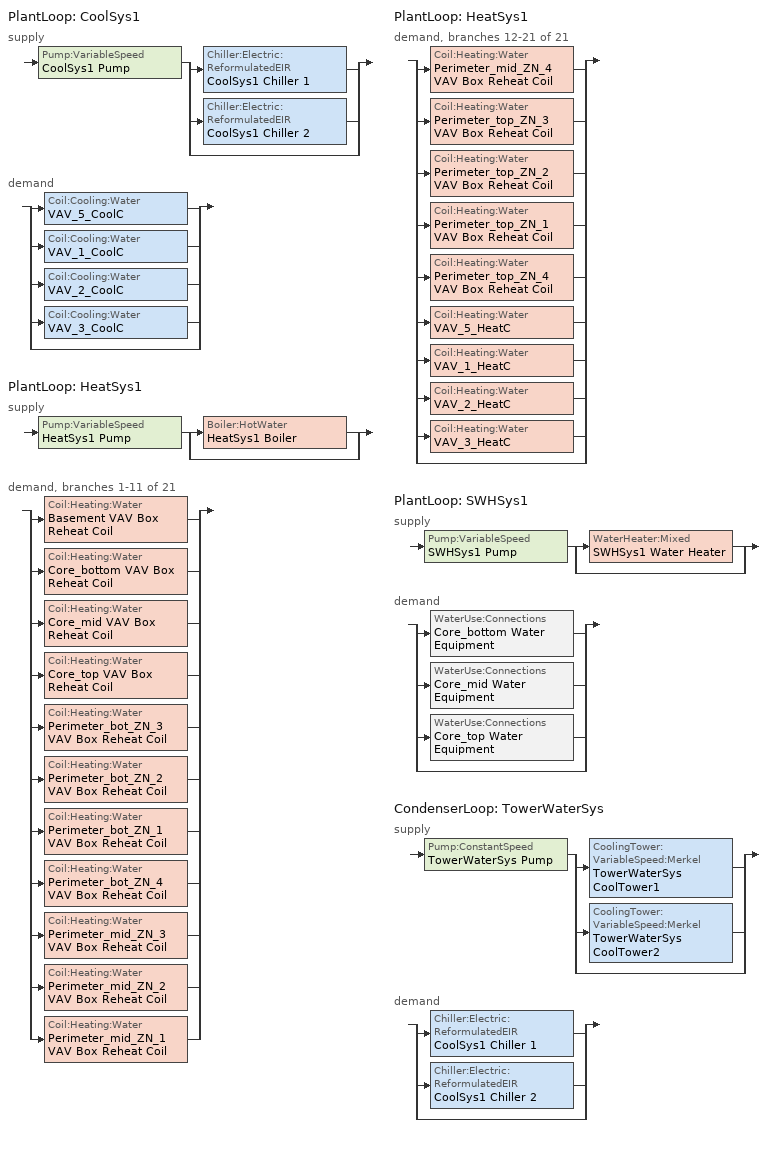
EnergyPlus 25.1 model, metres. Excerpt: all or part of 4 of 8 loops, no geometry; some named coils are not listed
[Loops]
PlantLoop 'CoolSys1'
 supply: Pump:VariableSpeed 'CoolSys1 Pump' > split
  | Chiller:Electric:ReformulatedEIR 'CoolSys1 Chiller 1'
  | Chiller:Electric:ReformulatedEIR 'CoolSys1 Chiller 2'
  | bypass
 demand: split
  | Coil:Cooling:Water 'VAV_5_CoolC'
  | Coil:Cooling:Water 'VAV_1_CoolC'
  | Coil:Cooling:Water 'VAV_2_CoolC'
  | Coil:Cooling:Water 'VAV_3_CoolC'
  | bypass
PlantLoop 'HeatSys1'
 supply: Pump:VariableSpeed 'HeatSys1 Pump' > split
  | Boiler:HotWater 'HeatSys1 Boiler'
  | bypass
 demand, branches 1-11 of 21: split
  | Coil:Heating:Water 'Basement VAV Box Reheat Coil'
  | Coil:Heating:Water 'Core_bottom VAV Box Reheat Coil'
  | Coil:Heating:Water 'Core_mid VAV Box Reheat Coil'
  | Coil:Heating:Water 'Core_top VAV Box Reheat Coil'
  | Coil:Heating:Water 'Perimeter_bot_ZN_3 VAV Box Reheat Coil'
  | Coil:Heating:Water 'Perimeter_bot_ZN_2 VAV Box Reheat Coil'
  | Coil:Heating:Water 'Perimeter_bot_ZN_1 VAV Box Reheat Coil'
  | Coil:Heating:Water 'Perimeter_bot_ZN_4 VAV Box Reheat Coil'
  | Coil:Heating:Water 'Perimeter_mid_ZN_3 VAV Box Reheat Coil'
  | Coil:Heating:Water 'Perimeter_mid_ZN_2 VAV Box Reheat Coil'
  | Coil:Heating:Water 'Perimeter_mid_ZN_1 VAV Box Reheat Coil'
PlantLoop 'HeatSys1'
 demand, branches 12-21 of 21: split
  | Coil:Heating:Water 'Perimeter_mid_ZN_4 VAV Box Reheat Coil'
  | Coil:Heating:Water 'Perimeter_top_ZN_3 VAV Box Reheat Coil'
  | Coil:Heating:Water 'Perimeter_top_ZN_2 VAV Box Reheat Coil'
  | Coil:Heating:Water 'Perimeter_top_ZN_1 VAV Box Reheat Coil'
  | Coil:Heating:Water 'Perimeter_top_ZN_4 VAV Box Reheat Coil'
  | Coil:Heating:Water 'VAV_5_HeatC'
  | Coil:Heating:Water 'VAV_1_HeatC'
  | Coil:Heating:Water 'VAV_2_HeatC'
  | Coil:Heating:Water 'VAV_3_HeatC'
  | bypass
PlantLoop 'SWHSys1'
 supply: Pump:VariableSpeed 'SWHSys1 Pump' > split
  | WaterHeater:Mixed 'SWHSys1 Water Heater'
  | bypass
 demand: split
  | WaterUse:Connections 'Core_bottom Water Equipment'
  | WaterUse:Connections 'Core_mid Water Equipment'
  | WaterUse:Connections 'Core_top Water Equipment'
  | bypass
CondenserLoop 'TowerWaterSys'
 supply: Pump:ConstantSpeed 'TowerWaterSys Pump' > split
  | CoolingTower:VariableSpeed:Merkel 'TowerWaterSys CoolTower1'
  | CoolingTower:VariableSpeed:Merkel 'TowerWaterSys CoolTower2'
  | bypass
 demand: split
  | Chiller:Electric:ReformulatedEIR 'CoolSys1 Chiller 1'
  | Chiller:Electric:ReformulatedEIR 'CoolSys1 Chiller 2'
  | bypass
[Coil:Heating:Water] Availability Schedule=ALWAYS_ON; U-Factor Times Area Value {W/K}=AUTOSIZE; Maximum Water Flow Rate {m3/s}=AUTOSIZE; Performance Input Method=UFactorTimesAreaAndDesignWaterFlowRate; Rated Capacity {W}=AUTOSIZE; Rated Inlet Water Temperature {C}=82.2; Rated Inlet Air Temperature {C}=16.6; Rated Outlet Water Temperature {C}=71.1; Rated Outlet Air Temperature {C}=32.2
Basement VAV Box Reheat Coil; Core_bottom VAV Box Reheat Coil; Core_mid VAV Box Reheat Coil; Core_top VAV Box Reheat Coil; Perimeter_bot_ZN_1 VAV Box Reheat Coil; Perimeter_bot_ZN_2 VAV Box Reheat Coil; Perimeter_bot_ZN_3 VAV Box Reheat Coil; Perimeter_bot_ZN_4 VAV Box Reheat Coil; Perimeter_mid_ZN_1 VAV Box Reheat Coil; Perimeter_mid_ZN_2 VAV Box Reheat Coil; Perimeter_mid_ZN_3 VAV Box Reheat Coil; Perimeter_mid_ZN_4 VAV Box Reheat Coil; Perimeter_top_ZN_1 VAV Box Reheat Coil; Perimeter_top_ZN_2 VAV Box Reheat Coil; Perimeter_top_ZN_3 VAV Box Reheat Coil; Perimeter_top_ZN_4 VAV Box Reheat Coil
[SetpointManager:Scheduled] Control Variable=Temperature
Name | Schedule | Setpoint Node or NodeList
HeatSys1 Boiler Setpoint Manager | HW-Loop-Temp-Schedule | HeatSys1 Supply Equipment Outlet Node
CoolSys1 Chiller 1 Setpoint Manager | CW-Loop-Temp-Schedule | CoolSys1 Supply Equipment Outlet Node 1
CoolSys1 Chiller 2 Setpoint Manager | CW-Loop-Temp-Schedule | CoolSys1 Supply Equipment Outlet Node 2
CoolSys1 Loop Setpoint Manager | CW-Loop-Temp-Schedule | CoolSys1 Supply Outlet Node
HeatSys1 Loop Setpoint Manager | HW-Loop-Temp-Schedule | HeatSys1 Supply Outlet Node
SWHSys1 Loop Setpoint Manager | SWHSys1-Loop-Temp-Schedule | SWHSys1 Supply Outlet Node
[Boiler:HotWater]
HeatSys1 Boiler: Fuel Type=NATURALGAS; Nominal Capacity {W}=AUTOSIZE; Nominal Thermal Efficiency=0.78; Efficiency Curve Temperature Evaluation Variable=LeavingBoiler; Design Water Flow Rate {m3/s}=AUTOSIZE; Minimum Part Load Ratio=0; Maximum Part Load Ratio=1.2; Optimum Part Load Ratio=1; Water Outlet Upper Temperature Limit {C}=95; Boiler Flow Mode=LeavingSetpointModulated; On Cycle Parasitic Electric Load {W}=0; Sizing Factor=1
[Chiller:Electric:ReformulatedEIR] Reference Capacity {W}=AUTOSIZE; Reference COP {W/W}=5.5; Reference Leaving Chilled Water Temperature {C}=6.67; Reference Leaving Condenser Water Temperature {C}=35; Reference Chilled Water Flow Rate {m3/s}=AutoSize; Reference Condenser Water Flow Rate {m3/s}=AutoSize; Cooling Capacity Function of Temperature Curve=WC Screw Default 90.1-2004 Cap_fT; Electric Input to Cooling Output Ratio Function of Temperature Curve=WC Screw Default 90.1-2004 EIR_fT; Electric Input to Cooling Output Ratio Function of Part Load Ratio Curve=ReformEIRChiller Carrier 19XR 1259kW/6.26COP/Vanes EIRFPLR; Minimum Part Load Ratio=0.1; Maximum Part Load Ratio=1; Optimum Part Load Ratio=1; Minimum Unloading Ratio=0.2; Fraction of Compressor Electric Consumption Rejected by Condenser=1; Leaving Chilled Water Lower Temperature Limit {C}=2; Chiller Flow Mode Type=LeavingSetpointModulated; Sizing Factor=0.5
CoolSys1 Chiller 1; CoolSys1 Chiller 2
[CoolingTower:VariableSpeed:Merkel] Performance Input Method=NominalCapacity; Heat Rejection Capacity and Nominal Capacity Sizing Ratio=1.25; Nominal Capacity {W}=autosize; Free Convection Nominal Capacity {W}=autocalculate; Free Convection Nominal Capacity Sizing Factor=0.1; Design Water Flow Rate {m3/s}=autocalculate; Design Water Flow Rate per Unit of Nominal Capacity {m3/s-W}=5.382E-8; Design Air Flow Rate {m3/s}=autocalculate; Design Air Flow Rate Per Unit of Nominal Capacity {m3/s-W}=2.76316e-05; Minimum Air Flow Rate Ratio=0.2; Design Fan Power {W}=autocalculate; Design Fan Power Per Unit of Nominal Capacity=0.0105; Fan Power Modifier Function of Air Flow Rate Ratio Curve=VS tower fan power mod func air flow ratio; Free Convection Regime Air Flow Rate {m3/s}=autocalculate; Free Convection Regime Air Flow Rate Sizing Factor=0.1; U-Factor Times Area Modifier Function of Air Flow Ratio Curve=VS tower UA mod func air flow ratio; U-Factor Times Area Modifier Function of Wetbulb Temperature Difference Curve=VS tower UA mod func wetbulb difference; U-Factor Times Area Modifier Function of Water Flow Ratio Curve=VS tower UA mod func water flow ratio; Sizing Factor=0.5
TowerWaterSys CoolTower1; TowerWaterSys CoolTower2
[Pump:VariableSpeed] Design Maximum Flow Rate {m3/s}=AUTOSIZE; Design Pump Head {Pa}=179352; Design Power Consumption {W}=AUTOSIZE; Fraction of Motor Inefficiencies to Fluid Stream=0; Coefficient 1 of the Part Load Performance Curve=0; Coefficient 2 of the Part Load Performance Curve=1; Coefficient 3 of the Part Load Performance Curve=0; Coefficient 4 of the Part Load Performance Curve=0; Design Minimum Flow Rate {m3/s}=0; Pump Control Type=Intermittent
Name | Motor Efficiency
CoolSys1 Pump | 0.9
HeatSys1 Pump | 0.875
SWHSys1 Pump | 0.85
[Pump:ConstantSpeed]
TowerWaterSys Pump: Design Flow Rate {m3/s}=AUTOSIZE; Design Pump Head {Pa}=179352; Design Power Consumption {W}=AUTOSIZE; Motor Efficiency=0.87; Fraction of Motor Inefficiencies to Fluid Stream=0; Pump Control Type=Intermittent
[PlantEquipmentList]
CoolSys1 Equipment List: CoolSys1 Chiller 1, CoolSys1 Chiller 2
HeatSys1 Equipment List: HeatSys1 Boiler
SWHSys1 Equipment List: SWHSys1 Water Heater
[CondenserEquipmentList]
TowerWaterSys Equipment List: TowerWaterSys CoolTower1, TowerWaterSys CoolTower2
[Sizing:Plant]
Name | Loop Type | Design Loop Exit Temperature {C} | Loop Design Temperature Difference {deltaC}
CoolSys1 | Cooling | 6.67 | 6.67
HeatSys1 | Heating | 82.2 | 11.1
TowerWaterSys | CONDENSER | 29.4 | 5.6
SWHSys1 | Heating | 60 | 5
[PlantEquipmentOperationSchemes] Control Scheme 1 Schedule=ALWAYS_ON
Name | Control Scheme 1
CoolSys1 Loop Operation Scheme List | CoolSys1 Operation Scheme
HeatSys1 Loop Operation Scheme List | HeatSys1 Operation Scheme
SWHSys1 Loop Operation Scheme List | SWHSys1 Operation Scheme
[CondenserEquipmentOperationSchemes]
TowerWaterSys Loop Operation Scheme List: Control Scheme 1=TowerWaterSys Operation Scheme; Control Scheme 1 Schedule=ALWAYS_ON
[PlantEquipmentOperation:HeatingLoad] Load Range 1 Lower Limit {W}=0; Load Range 1 Upper Limit {W}=1000000000000000
Name | Range 1 Equipment List
HeatSys1 Operation Scheme | HeatSys1 Equipment List
SWHSys1 Operation Scheme | SWHSys1 Equipment List
[PlantEquipmentOperation:CoolingLoad] Load Range 1 Lower Limit {W}=0
Name | Load Range 1 Upper Limit {W} | Range 1 Equipment List
CoolSys1 Operation Scheme | 100000000000000 | CoolSys1 Equipment List
TowerWaterSys Operation Scheme | 1000000000000 | TowerWaterSys Equipment List
[PlantLoop] Fluid Type=Water; Maximum Loop Flow Rate {m3/s}=AUTOSIZE; Minimum Loop Flow Rate {m3/s}=0; Plant Loop Volume {m3}=AUTOSIZE
Name | Plant Equipment Operation Scheme | Maximum Loop Temperature {C} | Minimum Loop Temperature {C} | Load Distribution Scheme
CoolSys1 | CoolSys1 Loop Operation Scheme List | 98 | 1 | UniformLoad
HeatSys1 | HeatSys1 Loop Operation Scheme List | 100 | 10 | Optimal
SWHSys1 | SWHSys1 Loop Operation Scheme List | 60 | 10 | Optimal
[CondenserLoop]
TowerWaterSys: Fluid Type=Water; Condenser Equipment Operation Scheme=TowerWaterSys Loop Operation Scheme List; Maximum Loop Temperature {C}=80; Minimum Loop Temperature {C}=5; Maximum Loop Flow Rate {m3/s}=AUTOSIZE; Minimum Loop Flow Rate {m3/s}=0; Condenser Loop Volume {m3}=AUTOSIZE; Load Distribution Scheme=SequentialLoad
[SetpointManager:FollowOutdoorAirTemperature]
MyCondenserControl: Control Variable=Temperature; Reference Temperature Type=OutdoorAirWetBulb; Offset Temperature Difference {deltaC}=0; Maximum Setpoint Temperature {C}=80; Minimum Setpoint Temperature {C}=5; Setpoint Node or NodeList=TowerWaterSys Supply Outlet Node
[WaterHeater:Mixed]
SWHSys1 Water Heater: Tank Volume {m3}=0.7571; Setpoint Temperature Schedule=SWHSys1 Water Heater Setpoint Temperature Schedule Name; Deadband Temperature Difference {deltaC}=2; Maximum Temperature Limit {C}=82.2222; Heater Control Type=Cycle; Heater Maximum Capacity {W}=845000; Heater Fuel Type=NATURALGAS; Heater Thermal Efficiency=0.8; Off Cycle Parasitic Fuel Consumption Rate {W}=20; Off Cycle Parasitic Fuel Type=NATURALGAS; Off Cycle Parasitic Heat Fraction to Tank=0.8; On Cycle Parasitic Fuel Type=NATURALGAS; Ambient Temperature Indicator=SCHEDULE; Ambient Temperature Schedule=SWHSys1 Water Heater Ambient Temperature Schedule Name; Off Cycle Loss Coefficient to Ambient Temperature {W/K}=6; On Cycle Loss Coefficient to Ambient Temperature {W/K}=6; Use Side Effectiveness=1; Source Side Effectiveness=1; Use Side Design Flow Rate {m3/s}=AUTOSIZE; Source Side Design Flow Rate {m3/s}=AUTOSIZE; Indirect Water Heating Recovery Time {hr}=1.5
[WaterUse:Equipment] Peak Flow Rate {m3/s}=2.24e-05; Flow Rate Fraction Schedule=BLDG_SWH_SCH; Target Temperature Schedule=Water Equipment Temp Sched; Hot Water Supply Temperature Schedule=Water Equipment Hot Supply Temp Sched; Sensible Fraction Schedule=Water Equipment Sensible fract sched; Latent Fraction Schedule=Water Equipment Latent fract sched
Name | Zone
Core_bottom Water Equipment | Core_bottom
Core_mid Water Equipment | Core_mid
Core_top Water Equipment | Core_top
[WaterUse:Connections]
Name | Water Use Equipment 1
Core_bottom Water Equipment | Core_bottom Water Equipment
Core_mid Water Equipment | Core_mid Water Equipment
Core_top Water Equipment | Core_top Water Equipment
[Schedule:Compact]
ALWAYS_ON: Through: 12/31, For: AllDays, Until: 24:00, 1
CW-Loop-Temp-Schedule: Through: 12/31, For: AllDays, Until: 24:00, 6.7
HW-Loop-Temp-Schedule: Through: 12/31, For: AllDays, Until: 24:00, 82.2
BLDG_SWH_SCH: Through: 12/31, For: Weekdays SummerDesignDay, Until: 05:00, 0.05, Until: 06:00, 0.08, Until: 07:00, 0.07, Until: 08:00, 0.19, Until: 09:00, 0.35, Until: 10:00, 0.38, Until: 11:00, 0.39, Until: 12:00, 0.47, Until: 13:00, 0.57, Until: 14:00, 0.54, Until: 15:00, 0.34, Until: 16:00, 0.33, Until: 17:00, 0.44, Until: 18:00, 0.26, Until: 19:00, 0.21, Until: 20:00, 0.15, Until: 21:00, 0.17, Until: 22:00, 0.08, Until: 24:00, 0.05, For: Saturday WinterDesignDay, Until: 05:00, 0.05, Until: 06:00, 0.08, Until: 07:00, 0.07, Until: 08:00, 0.11, Until: 09:00, 0.15, Until: 10:00, 0.21, Until: 11:00, 0.19, Until: 12:00, 0.23, Until: 13:00, 0.2, Until: 14:00, 0.19, Until: 15:00, 0.15, Until: 16:00, 0.13, Until: 17:00, 0.14, Until: 21:00, 0.07, Until: 22:00, 0.09, Until: 24:00, 0.05, For: AllOtherDays, Until: 05:00, 0.04, Until: 06:00, 0.07, Until: 11:00, 0.04, Until: 13:00, 0.06, Until: 14:00, 0.09, Until: 15:00, 0.06, Until: 21:00, 0.04, Until: 22:00, 0.07, Until: 24:00, 0.04
Water Equipment Latent fract sched: Through: 12/31, For: AllDays, Until: 24:00, 0.05
Water Equipment Sensible fract sched: Through: 12/31, For: AllDays, Until: 24:00, 0.2
SWHSys1 Water Heater Ambient Temperature Schedule Name: Through: 12/31, For: AllDays, Until: 24:00, 22
Water Equipment Temp Sched; Water Equipment Hot Supply Temp Sched: Through: 12/31, For: AllDays, Until: 24:00, 43.3
SWHSys1 Water Heater Setpoint Temperature Schedule Name; SWHSys1-Loop-Temp-Schedule: Through: 12/31, For: AllDays, Until: 24:00, 60
[Curve:Cubic]
VS tower fan power mod func air flow ratio: Coefficient1 Constant=0.02; Coefficient2 x=0; Coefficient3 x**2=0; Coefficient4 x**3=0.98; Minimum Value of x=0.2; Maximum Value of x=1; Minimum Curve Output=0; Maximum Curve Output=1; Input Unit Type for X=Dimensionless; Output Unit Type=Dimensionless
[Curve:Quadratic] Maximum Value of x=1; Input Unit Type for X=Dimensionless; Output Unit Type=Dimensionless
Name | Coefficient1 Constant | Coefficient2 x | Coefficient3 x**2 | Minimum Value of x | Minimum Curve Output | Maximum Curve Output
VS tower UA mod func air flow ratio | 0 | 1.3 | -0.3 | 0.2 | 0 | 1
VS tower UA mod func water flow ratio | 0.1082 | 1.667 | -0.7713 | 0.3 | 0.5 | 1.1
[Curve:Linear]
VS tower UA mod func wetbulb difference: Coefficient1 Constant=1; Coefficient2 x=0.0081; Minimum Value of x=-10; Maximum Value of x=25; Minimum Curve Output=0.85; Maximum Curve Output=1.3; Input Unit Type for X=Dimensionless; Output Unit Type=Dimensionless
[Curve:Biquadratic] Minimum Value of x=0; Maximum Value of x=20; Minimum Value of y=0; Maximum Value of y=50
Name | Coefficient1 Constant | Coefficient2 x | Coefficient3 x**2 | Coefficient4 y | Coefficient5 y**2 | Coefficient6 x*y
WC Screw Default 90.1-2004 Cap_fT | 0.906115 | 0.0292277 | -0.0003647 | -0.0009709 | -9.05e-05 | 0.0002527
WC Screw Default 90.1-2004 EIR_fT | 0.36171 | -0.0229833 | -0.0009519 | 0.0131889 | 0.0003752 | -0.0007059
[Curve:Bicubic]
ReformEIRChiller Carrier 19XR 1259kW/6.26COP/Vanes EIRFPLR: Coefficient1 Constant=0.0460213; Coefficient2 x=0.0243394; Coefficient3 x**2=6.39453e-05; Coefficient4 y=-0.364856; Coefficient5 y**2=1.85476; Coefficient6 x*y=-0.0280935; Coefficient7 x**3=0; Coefficient8 y**3=-0.482152; Coefficient9 x**2*y=0; Coefficient10 x*y**2=0; Minimum Value of x=14.56; Maximum Value of x=34.97; Minimum Value of y=0.18; Maximum Value of y=1.03; Input Unit Type for X=Temperature; Input Unit Type for Y=Dimensionless; Output Unit Type=Dimensionless
